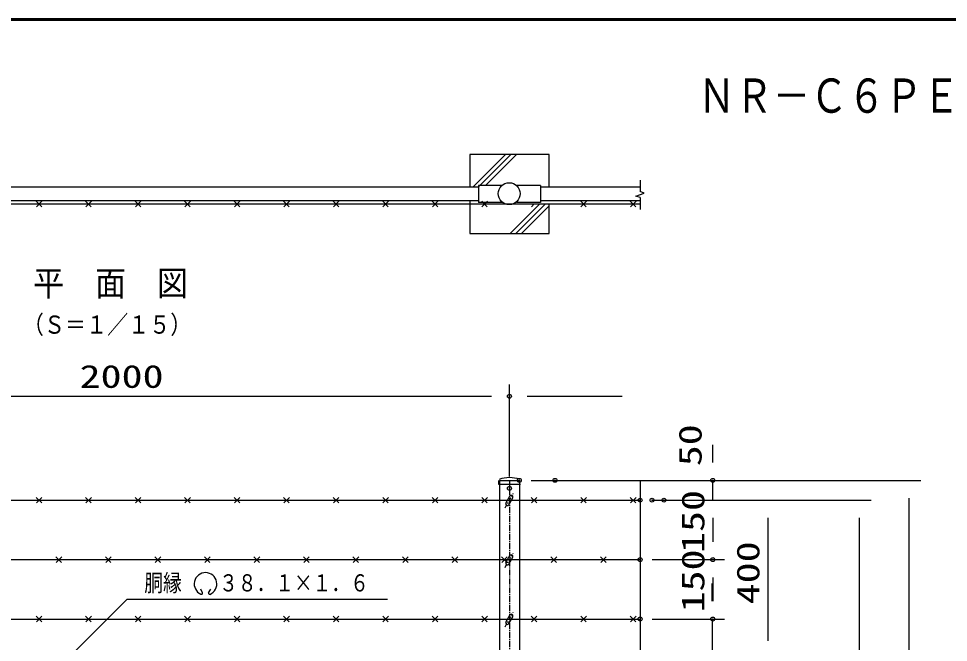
# Model space of a CAD drawing. Units: millimetres, scale not verified. Extents: x -4425 to 4425, y -3150 to 3150.
# Drawn here: x -2513 to -165, y 1351 to 2925 of the extents above; entities that cross this region are included whole.
import ezdxf
from ezdxf.enums import TextEntityAlignment as Align

# ---------------------------------------------------------------- set-up
doc = ezdxf.new("R2010")
doc.units = ezdxf.units.MM
doc.header["$LTSCALE"] = 20
doc.header["$PDMODE"] = 32
doc.header["$PDSIZE"] = 10
doc.linetypes.add('USER1', pattern=[1.125, 0.75, -0.125, 0.125, -0.125])
doc.linetypes.add('USER2', pattern=[1.01, 0.5, -0.25, 0.01, -0.25])
for name, color, linetype, lineweight in [('0-2_1', 7, 'Continuous', 25), ('0-6_10', 4, 'Continuous', 25), ('0-7_EXTCNT-L', 1, 'Continuous', 25), ('0-8_0', 1, 'Continuous', 25), ('0-A_WAKU', 7, 'Continuous', 25), ('0-B_D-TTL-TXT', 7, 'Continuous', 25)]:
    doc.layers.add(name, color=color, linetype=linetype, lineweight=lineweight)
doc.layers.add('0-9_DEFPOINTS', color=7, linetype='Continuous')
doc.styles.add('ＭＳ ゴシック', font='')
doc.styles.get('ＭＳ ゴシック').set_extended_font_data('MS Gothic')

msp = doc.modelspace()

# ---------------------------------------------------------------- linework, layer by layer
at = {"layer": '0-2_1'}
for p, q in [((-1373.53, 2582.49), (-1373.53, 2499.99)), ((-1173.52, 2582.49), (-1373.53, 2582.49)), ((-1173.52, 2499.99), (-1173.52, 2582.49)), ((-1373.53, 2499.99), (-3173.59, 2499.99)), ((-1351.53, 2499.99), (-1373.53, 2499.99)), ((-1291.31, 2503.99), (-1351.53, 2503.99)), ((-1351.53, 2503.99), (-1351.53, 2499.99)), ((-1351.53, 2500.66), (-1348.2, 2503.99)), ((-1351.53, 2499.99), (-1351.53, 2464.99)), ((-1195.52, 2503.99), (-1255.74, 2503.99)), ((-1195.52, 2503.99), (-1195.52, 2499.99)), ((-1173.52, 2499.99), (-1195.52, 2499.99)), ((-1195.52, 2499.99), (-1195.52, 2464.99)), ((-943.51, 2499.99), (-1173.52, 2499.99)), ((-1373.53, 2464.99), (-3173.59, 2464.99)), ((-2454.68, 2450.37), (-2468.69, 2464.37)), ((-2468.03, 2450.37), (-2454.03, 2464.37)), ((-2329.68, 2450.37), (-2343.68, 2464.37)), ((-2343.02, 2450.37), (-2329.02, 2464.37)), ((-2204.68, 2450.37), (-2218.68, 2464.37)), ((-2218.02, 2450.37), (-2204.02, 2464.37)), ((-2079.67, 2450.37), (-2093.67, 2464.37)), ((-2093.01, 2450.37), (-2079.01, 2464.37)), ((-1954.67, 2450.37), (-1968.67, 2464.37)), ((-1968.01, 2450.37), (-1954.01, 2464.37)), ((-1829.66, 2450.37), (-1843.66, 2464.37)), ((-1843.01, 2450.37), (-1829.01, 2464.37)), ((-1704.66, 2450.37), (-1718.66, 2464.37)), ((-1718, 2450.37), (-1704, 2464.37)), ((-1579.65, 2450.37), (-1593.65, 2464.37)), ((-1593, 2450.37), (-1579, 2464.37)), ((-1454.65, 2450.37), (-1468.65, 2464.37)), ((-1467.99, 2450.37), (-1453.99, 2464.37)), ((-1351.53, 2464.99), (-1373.53, 2464.99)), ((-1373.53, 2464.99), (-1373.53, 2382.48)), ((-1351.53, 2464.99), (-1351.53, 2460.99)), ((-1291.31, 2460.99), (-1351.53, 2460.99)), ((-1329.64, 2450.37), (-1343.65, 2464.37)), ((-1329.64, 2450.37), (-1343.65, 2464.37)), ((-1342.99, 2450.37), (-1328.99, 2464.37)), ((-1342.99, 2450.37), (-1328.99, 2464.37)), ((-1195.52, 2460.99), (-1255.75, 2460.99)), ((-1217.98, 2450.37), (-1210.96, 2457.39)), ((-1195.52, 2464.99), (-1195.52, 2460.99)), ((-1173.52, 2464.99), (-1195.52, 2464.99)), ((-943.51, 2464.99), (-1173.52, 2464.99)), ((-1173.52, 2382.48), (-1173.52, 2457.39)), ((-1079.64, 2450.37), (-1093.64, 2464.37)), ((-1092.98, 2450.37), (-1078.98, 2464.37)), ((-954.63, 2450.37), (-968.63, 2464.37)), ((-967.97, 2450.37), (-953.97, 2464.37)), ((-1373.53, 2382.48), (-1173.52, 2382.48)), ((-1301.03, 1759.49), (-1301.03, 1749.87)), ((-1301.03, 1749.87), (-1246.03, 1749.87)), ((-1298.53, 1759.87), (-1248.52, 1759.87)), ((-1298.53, 1759.87), (-1298.53, 1312.35)), ((-1248.52, 1759.87), (-1248.52, 1312.36)), ((-2454.68, 1702.87), (-2468.69, 1716.87)), ((-2468.03, 1702.87), (-2454.03, 1716.87)), ((-2329.68, 1702.87), (-2343.68, 1716.87)), ((-2343.02, 1702.87), (-2329.02, 1716.87)), ((-2204.68, 1702.87), (-2218.68, 1716.87)), ((-2218.02, 1702.87), (-2204.02, 1716.87)), ((-2079.67, 1702.87), (-2093.67, 1716.87)), ((-2093.01, 1702.87), (-2079.01, 1716.87)), ((-1954.67, 1702.87), (-1968.67, 1716.87)), ((-1968.01, 1702.87), (-1954.01, 1716.87)), ((-1829.66, 1702.87), (-1843.66, 1716.87)), ((-1843.01, 1702.87), (-1829.01, 1716.87)), ((-1704.66, 1702.87), (-1718.66, 1716.87)), ((-1718, 1702.87), (-1704, 1716.87)), ((-1579.65, 1702.87), (-1593.65, 1716.87)), ((-1593, 1702.87), (-1579, 1716.87)), ((-1454.65, 1702.87), (-1468.65, 1716.87)), ((-1467.99, 1702.87), (-1453.99, 1716.87)), ((-1329.64, 1702.87), (-1343.65, 1716.87)), ((-1329.64, 1702.87), (-1343.65, 1716.87)), ((-1342.99, 1702.87), (-1328.99, 1716.87)), ((-1342.99, 1702.87), (-1328.99, 1716.87)), ((-1282.32, 1702.31), (-1272.19, 1719.85)), ((-1275.39, 1698.31), (-1265.27, 1715.85)), ((-1204.64, 1702.87), (-1218.64, 1716.87)), ((-1217.98, 1702.87), (-1203.98, 1716.87)), ((-1079.64, 1702.87), (-1093.64, 1716.87)), ((-1092.98, 1702.87), (-1078.98, 1716.87)), ((-954.63, 1702.87), (-968.63, 1716.87)), ((-967.97, 1702.87), (-953.97, 1716.87)), ((-3298.6, 1709.87), (-943.51, 1709.87)), ((-3298.6, 1559.86), (-943.51, 1559.87)), ((-2404.68, 1552.86), (-2418.68, 1566.86)), ((-2418.03, 1552.86), (-2404.03, 1566.86)), ((-2279.68, 1552.86), (-2293.68, 1566.86)), ((-2293.02, 1552.86), (-2279.02, 1566.86)), ((-2154.67, 1552.86), (-2168.67, 1566.86)), ((-2168.02, 1552.86), (-2154.02, 1566.86)), ((-2029.67, 1552.86), (-2043.67, 1566.86)), ((-2043.01, 1552.86), (-2029.01, 1566.86)), ((-1904.66, 1552.86), (-1918.67, 1566.86)), ((-1918.01, 1552.86), (-1904.01, 1566.86)), ((-1779.66, 1552.86), (-1793.66, 1566.86)), ((-1793, 1552.86), (-1779, 1566.86)), ((-1654.66, 1552.86), (-1668.66, 1566.86)), ((-1668, 1552.86), (-1654, 1566.86)), ((-1529.65, 1552.86), (-1543.65, 1566.86)), ((-1542.99, 1552.86), (-1528.99, 1566.86)), ((-1404.65, 1552.86), (-1418.65, 1566.86)), ((-1417.99, 1552.86), (-1403.99, 1566.86)), ((-1279.64, 1552.86), (-1293.64, 1566.86)), ((-1279.64, 1552.86), (-1293.64, 1566.86)), ((-1292.99, 1552.86), (-1278.99, 1566.86)), ((-1292.99, 1552.86), (-1278.99, 1566.86)), ((-1282.32, 1552.3), (-1272.19, 1569.84)), ((-1275.39, 1548.3), (-1265.27, 1565.84)), ((-1154.64, 1552.86), (-1168.64, 1566.86)), ((-1167.98, 1552.86), (-1153.98, 1566.86)), ((-1029.63, 1552.86), (-1043.63, 1566.86)), ((-1042.98, 1552.86), (-1028.98, 1566.86)), ((-943.51, 1559.87), (-943.31, 1559.87)), ((-3268.79, 1409.86), (-943.51, 1409.86)), ((-2454.68, 1402.86), (-2468.69, 1416.86)), ((-2468.03, 1402.86), (-2454.03, 1416.86)), ((-2329.68, 1402.86), (-2343.68, 1416.86)), ((-2343.02, 1402.86), (-2329.02, 1416.86)), ((-2204.68, 1402.86), (-2218.68, 1416.86)), ((-2218.02, 1402.86), (-2204.02, 1416.86)), ((-2079.67, 1402.86), (-2093.67, 1416.86)), ((-2093.01, 1402.86), (-2079.01, 1416.86)), ((-1954.67, 1402.86), (-1968.67, 1416.86)), ((-1968.01, 1402.86), (-1954.01, 1416.86)), ((-1829.66, 1402.86), (-1843.66, 1416.86)), ((-1843.01, 1402.86), (-1829.01, 1416.86)), ((-1704.66, 1402.86), (-1718.66, 1416.86)), ((-1718, 1402.86), (-1704, 1416.86)), ((-1579.65, 1402.86), (-1593.65, 1416.86)), ((-1593, 1402.86), (-1579, 1416.86)), ((-1454.65, 1402.86), (-1468.65, 1416.86)), ((-1467.99, 1402.86), (-1453.99, 1416.86)), ((-1329.64, 1402.86), (-1343.65, 1416.86)), ((-1329.64, 1402.86), (-1343.65, 1416.86)), ((-1342.99, 1402.86), (-1328.99, 1416.86)), ((-1342.99, 1402.86), (-1328.99, 1416.86)), ((-1282.32, 1402.3), (-1272.19, 1419.84)), ((-1275.39, 1398.3), (-1265.27, 1415.84)), ((-1204.64, 1402.86), (-1218.64, 1416.86)), ((-1217.98, 1402.86), (-1203.98, 1416.86)), ((-1079.64, 1402.86), (-1093.64, 1416.86)), ((-1092.98, 1402.86), (-1078.98, 1416.86)), ((-1078.98, 1416.86), (-1078.78, 1416.86)), ((-954.63, 1402.86), (-968.63, 1416.86)), ((-967.97, 1402.86), (-953.97, 1416.86))]:
    msp.add_line(p, q, dxfattribs=at)
at = {"layer": '0-2_1', "color": 4}
for p, q in [((-1366.35, 2499.99), (-1283.84, 2582.49)), ((-1348.2, 2503.99), (-1269.7, 2582.49)), ((-1334.06, 2503.99), (-1255.56, 2582.49)), ((-943.51, 2517.64), (-943.51, 2488.85)), ((-1352.2, 2499.99), (-1351.53, 2500.66)), ((-943.51, 2473.46), (-954.09, 2477.3)), ((-943.51, 2473.46), (-943.51, 2443.23)), ((-1373.53, 2464.52), (-1373.06, 2464.99)), ((-1271.71, 2382.48), (-1196.8, 2457.39)), ((-1257.57, 2382.48), (-1182.66, 2457.39)), ((-1243.43, 2382.48), (-1173.52, 2452.39)), ((-943.51, 1759.87), (-943.51, 1012.84)), ((-2048.5, 1475.81), (-2053.09, 1485.65)), ((-2033.39, 1475.79), (-2027.96, 1485.2))]:
    msp.add_line(p, q, dxfattribs=at)
at = {"layer": '0-2_1', "color": 4, "linetype": 'USER2'}
for p, q in [((-1284.73, 1690.13), (-1263.82, 1726.36)), ((-1284.73, 1540.12), (-1263.82, 1576.35)), ((-1284.73, 1390.12), (-1263.82, 1426.35))]:
    msp.add_line(p, q, dxfattribs=at)
at = {"layer": '0-2_1', "color": 4}
msp.add_lwpolyline([(-954.09, 2477.3), (-932.94, 2485), (-943.51, 2488.85)], dxfattribs=at)
at = {"layer": '0-2_1'}
for centre, radius, start, end in [((-1273.72, 1694.38), 72.49, 69.18331, 110.47173), ((-1268.73, 1717.85), 4, 329.99896, 150.00134), ((-1278.8, 1700.28), 4, 150.00075, 330.00036), ((-1278.8, 1550.27), 4, 150.00075, 330.00036), ((-1268.73, 1567.84), 4, 329.99896, 150.00134), ((-1268.73, 1417.84), 4, 329.99896, 150.00134), ((-1278.8, 1400.26), 4, 150.00075, 330.00036)]:
    msp.add_arc(centre, radius, start, end, dxfattribs=at)
at = {"layer": '0-2_1', "color": 4}
for centre, radius, start, end in [((-2040.95, 1498.46), 28.5, 292.92895, 245.65735), ((-2051.45, 1475.25), 3, 245.55066, 10.6575), ((-2030.45, 1475.24), 3, 169.34241, 276.63708)]:
    msp.add_arc(centre, radius, start, end, dxfattribs=at)
at = {"layer": '0-6_10', "color": 2, "linetype": 'USER1'}
msp.add_line((-1273.53, 1759.87), (-1273.53, -845.89), dxfattribs=at)
at = {"layer": '0-6_10'}
msp.add_lwpolyline([(-2388.73, 1309.86), (-2238.73, 1459.86), (-1581.11, 1459.86)], dxfattribs=at)
at = {"layer": '0-7_EXTCNT-L'}
for p, q in [((-1273.53, 1769.87), (-1273.53, 2002.1)), ((-1218.52, 1759.87), (-730.09, 1759.87)), ((-913.51, 1709.87), (-730.09, 1709.87)), ((-913.51, 1709.87), (-730.09, 1709.87)), ((-883.51, 1709.87), (-591.09, 1709.87)), ((-913.51, 1559.87), (-730.09, 1559.87)), ((-913.51, 1559.87), (-730.09, 1559.87)), ((-913.51, 1409.86), (-730.09, 1409.86))]:
    msp.add_line(p, q, dxfattribs=at)
at = {"layer": '0-7_EXTCNT-L', "color": 2}
for p, q in [((-3228.6, 1972.1), (-1318.53, 1972.1)), ((-760.09, 1804.87), (-760.09, 1849.87)), ((-760.09, 1709.87), (-760.09, 1759.87)), ((-760.09, 1664.87), (-760.09, 1604.87)), ((-760.09, 1664.87), (-760.09, 1619.87)), ((-621.09, 1664.87), (-621.09, 1354.86)), ((-760.09, 1514.87), (-760.09, 1454.86))]:
    msp.add_line(p, q, dxfattribs=at)
at = {"layer": '0-8_0', "color": 7}
msp.add_line((-3274.09, 2457.39), (-943.51, 2457.39), dxfattribs=at)
at = {"layer": '0-8_0'}
for p, q in [((-1273.53, 1799.87), (-1273.53, 2002.1)), ((-1128.52, 1759.87), (-234.9, 1759.87)), ((-853.51, 1709.87), (-360.09, 1709.87)), ((-883.51, 1409.86), (-731.25, 1409.86))]:
    msp.add_line(p, q, dxfattribs=at)
at = {"layer": '0-8_0', "color": 2}
for p, q in [((-1228.53, 1972.1), (-988.51, 1972.1)), ((-264.9, 1714.87), (-264.9, -795.22)), ((-390.09, 1664.87), (-390.09, -445.21)), ((-761.25, 1454.86), (-761.25, 1499.86)), ((-761.25, 1409.86), (-761.25, 1309.86))]:
    msp.add_line(p, q, dxfattribs=at)
at = {"layer": '0-8_0', "color": 7}
msp.add_circle((-1274.09, 2483.39), 27.58, dxfattribs=at)
at = {"layer": '0-9_DEFPOINTS'}
for p in [(-1273.53, 1972.1), (-1248.52, 1759.87), (-1158.52, 1759.87), (-760.09, 1759.87), (-1273.53, 1739.87), (-943.51, 1709.87), (-913.51, 1709.87), (-883.51, 1709.87), (-943.51, 1559.87), (-760.09, 1559.87), (-943.51, 1409.86), (-760.09, 1409.86)]:
    msp.add_point(p, dxfattribs=at)
at = {"layer": '0-A_WAKU'}
msp.add_line((-4048.1, 2923.19), (4197.9, 2923.19), dxfattribs=at)
msp.add_lwpolyline([(-4050.1, 2925.19), (4199.9, 2925.19), (4199.9, -2924.81), (-4050.1, -2924.81)], close=True, dxfattribs=at)
msp.add_lwpolyline([(-4046.1, -2920.81), (-4046.1, 2921.19), (4195.9, 2921.19)], dxfattribs=at)

# ---------------------------------------------------------------- texts
at = {"layer": '0-2_1', "color": 4, "style": 'ＭＳ ゴシック'}
for s, height, width, p in [('平\u3000面\u3000図', 63.64, 0.9, (-2476.07, 2206.55)), ('（Ｓ＝１／１５）', 45.89, 0.85, (-2502.32, 2116.21)), ('胴縁\u3000\u3000３８．１×１．６', 43.3, 0.8, (-2195.53, 1466.53))]:
    msp.add_text(s, height=height, dxfattribs=dict(at, width=width)).set_placement(p, align=Align.BOTTOM_LEFT)
at = {"layer": '0-7_EXTCNT-L', "color": 3, "style": 'ＭＳ ゴシック', "width": 1.35}
msp.add_text('2000', height=57.77, dxfattribs=at).set_placement((-2359.06, 1976), align=Align.BOTTOM_LEFT)
for s, p in [('50', (-770.98, 1795.39)), ('150', (-763.98, 1576.37)), ('400', (-624.98, 1446.86)), ('150', (-763.98, 1426.36))]:
    msp.add_text(s, height=57.77, rotation=90, dxfattribs=at).set_placement(p, align=Align.BOTTOM_LEFT)
at = {"layer": '0-B_D-TTL-TXT', "style": 'ＭＳ ゴシック', "width": 0.8}
msp.add_text('ＮＲ－Ｃ６ＰＥＴ型 Ｈ１８００', height=86.59, dxfattribs=at).set_placement((-797.48, 2661.52), align=Align.BOTTOM_LEFT)

doc.saveas('drawing.dxf')
